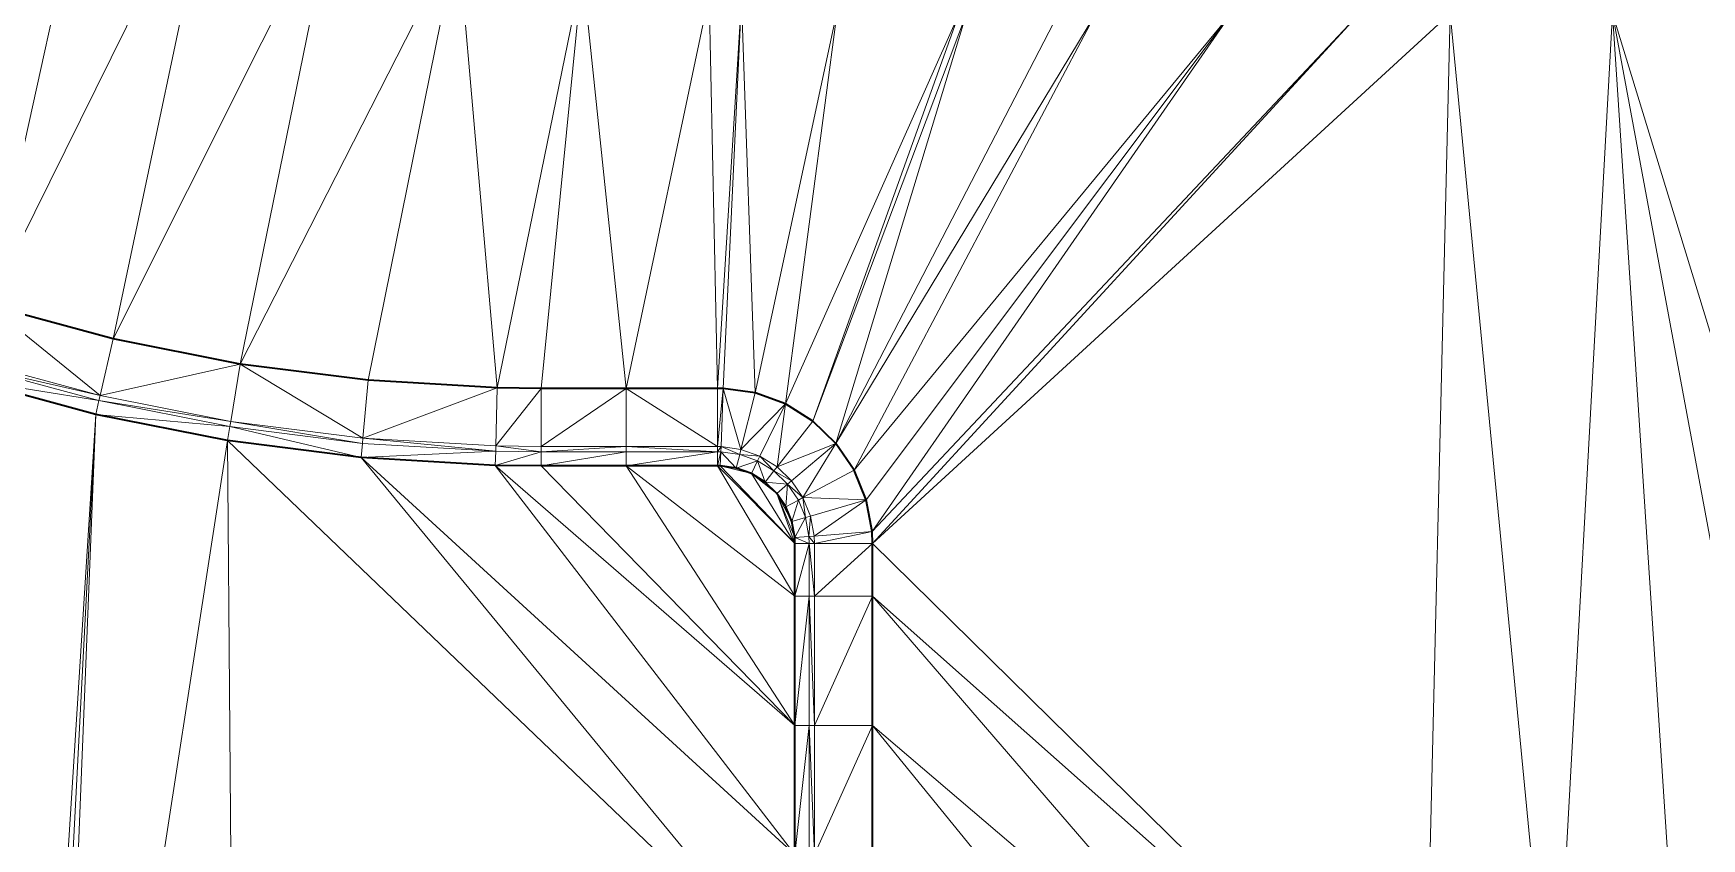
# Model space of a CAD drawing. Header units: metres. Extents: x 246428 to 246884, y 7418966 to 7419490.
# Drawn here: x 246622.78 to 246635.7, y 7419373.82 to 7419380.05 of the extents above; entities that cross this region are included whole.
import ezdxf

# ---------------------------------------------------------------- set-up
doc = ezdxf.new("R2010")
doc.units = ezdxf.units.M
doc.linetypes.add('blank name', pattern=[0])
doc.layers.add('_12D_UNMAPPED', color=7, linetype='Continuous')
for name, color, linetype, lineweight, true_color in [('KERB_BACK', 7, 'Continuous', 35, 0x5fd2ff), ('KERB_LINE', 7, 'Continuous', 18, 0xb9b9b9), ('KERB_LIP', 7, 'Continuous', 35, 0x5fd2ff), ('KERB_TOP', 7, 'Continuous', 18, 0xb9b9b9)]:
    doc.layers.add(name, color=color, linetype=linetype, lineweight=lineweight, true_color=true_color)

msp = doc.modelspace()

# ---------------------------------------------------------------- linework, layer by layer
at = {"layer": '_12D_UNMAPPED', "color": 3, "linetype": 'blank name', "lineweight": 0}
for points in [[(246622.493, 7419382.556, 33.599), (246623.333, 7419382.015, 33.604), (246620.572, 7419378.666, 33.522)], [(246623.333, 7419382.015, 33.604), (246621.492, 7419378.275, 33.53), (246620.572, 7419378.666, 33.522)], [(246623.333, 7419382.015, 33.604), (246622.437, 7419377.948, 33.542), (246621.492, 7419378.275, 33.53)], [(246623.333, 7419382.015, 33.604), (246623.333, 7419382.015, 33.604), (246621.492, 7419378.275, 33.53)], [(246623.333, 7419382.015, 33.604), (246624.213, 7419381.539, 33.609), (246622.437, 7419377.948, 33.542)], [(246624.213, 7419381.539, 33.609), (246623.402, 7419377.687, 33.554), (246622.437, 7419377.948, 33.542)], [(246624.213, 7419381.539, 33.609), (246625.126, 7419381.133, 33.614), (246623.402, 7419377.687, 33.554)], [(246625.126, 7419381.133, 33.614), (246624.383, 7419377.493, 33.561), (246623.402, 7419377.687, 33.554)], [(246625.126, 7419381.133, 33.614), (246626.068, 7419380.798, 33.619), (246624.383, 7419377.493, 33.561)], [(246626.068, 7419380.798, 33.619), (246625.375, 7419377.367, 33.575), (246624.383, 7419377.493, 33.561)], [(246626.068, 7419380.798, 33.619), (246626.373, 7419377.309, 33.584), (246625.375, 7419377.367, 33.575)], [(246626.068, 7419380.798, 33.619), (246627.033, 7419380.537, 33.624), (246626.373, 7419377.309, 33.584)], [(246627.033, 7419380.537, 33.624), (246626.715, 7419377.305, 33.586), (246626.373, 7419377.309, 33.584)], [(246626.715, 7419377.305, 33.586), (246627.033, 7419380.537, 33.624), (246627.373, 7419377.305, 33.593)], [(246627.033, 7419380.537, 33.624), (246628.015, 7419380.35, 33.629), (246627.373, 7419377.305, 33.593)], [(246628.015, 7419380.35, 33.629), (246628.079, 7419377.305, 33.601), (246627.373, 7419377.305, 33.593)], [(246628.015, 7419380.35, 33.629), (246628.266, 7419380.315, 33.63), (246628.079, 7419377.305, 33.601)], [(246628.266, 7419380.315, 33.63), (246628.123, 7419377.305, 33.602), (246628.079, 7419377.305, 33.601)], [(246628.266, 7419380.315, 33.63), (246628.37, 7419377.27, 33.604), (246628.123, 7419377.305, 33.602)], [(246628.266, 7419380.315, 33.63), (246629.009, 7419380.239, 33.638), (246628.37, 7419377.27, 33.604)], [(246629.009, 7419380.239, 33.638), (246628.605, 7419377.184, 33.605), (246628.37, 7419377.27, 33.604)], [(246629.009, 7419380.239, 33.638), (246629.949, 7419380.205, 33.647), (246628.605, 7419377.184, 33.605)], [(246629.949, 7419380.205, 33.647), (246628.816, 7419377.052, 33.606), (246628.605, 7419377.184, 33.605)], [(246629.949, 7419380.205, 33.647), (246630.008, 7419380.205, 33.648), (246628.816, 7419377.052, 33.606)], [(246630.008, 7419380.205, 33.648), (246628.996, 7419376.879, 33.605), (246628.816, 7419377.052, 33.606)], [(246630.008, 7419380.205, 33.648), (246630.719, 7419380.205, 33.655), (246628.996, 7419376.879, 33.605)], [(246630.719, 7419380.205, 33.655), (246630.719, 7419380.205, 33.655), (246628.996, 7419376.879, 33.605)], [(246631.008, 7419380.205, 33.658), (246629.137, 7419376.673, 33.604), (246628.996, 7419376.879, 33.605)], [(246630.719, 7419380.205, 33.655), (246631.008, 7419380.205, 33.658), (246628.996, 7419376.879, 33.605)], [(246631.008, 7419380.205, 33.658), (246632.055, 7419380.205, 33.668), (246629.137, 7419376.673, 33.604)], [(246632.055, 7419380.205, 33.668), (246629.231, 7419376.442, 33.602), (246629.137, 7419376.673, 33.604)], [(246631.008, 7419380.205, 33.658), (246631.008, 7419380.205, 33.658), (246629.137, 7419376.673, 33.604)], [(246632.055, 7419380.205, 33.668), (246629.276, 7419376.197, 33.601), (246629.231, 7419376.442, 33.602)], [(246632.055, 7419380.205, 33.668), (246632.055, 7419380.205, 33.668), (246629.231, 7419376.442, 33.602)], [(246633.049, 7419380.205, 33.678), (246629.28, 7419376.105, 33.6), (246629.276, 7419376.197, 33.601)], [(246632.055, 7419380.205, 33.668), (246633.049, 7419380.205, 33.678), (246629.276, 7419376.197, 33.601)], [(246633.752, 7419380.205, 33.685), (246633.552, 7419371.905, 33.6), (246629.28, 7419376.105, 33.6)], [(246633.049, 7419380.205, 33.678), (246633.752, 7419380.205, 33.685), (246629.28, 7419376.105, 33.6)], [(246634.552, 7419371.905, 33.611), (246633.552, 7419371.905, 33.6), (246633.752, 7419380.205, 33.685)], [(246634.552, 7419371.905, 33.611), (246633.752, 7419380.205, 33.685), (246635.008, 7419380.205, 33.699)], [(246635.552, 7419371.905, 33.622), (246634.552, 7419371.905, 33.611), (246635.008, 7419380.205, 33.699)], [(246636.552, 7419371.905, 33.634), (246635.552, 7419371.905, 33.622), (246635.008, 7419380.205, 33.699)], [(246637.552, 7419371.905, 33.648), (246635.008, 7419380.205, 33.699), (246640.008, 7419380.205, 33.768)], [(246637.552, 7419371.905, 33.648), (246636.552, 7419371.905, 33.634), (246635.008, 7419380.205, 33.699)], [(246622.437, 7419377.948, 33.542), (246623.3, 7419377.249, 33.529), (246622.305, 7419377.518, 33.517)], [(246622.437, 7419377.948, 33.542), (246623.402, 7419377.687, 33.554), (246623.3, 7419377.249, 33.529)], [(246623.402, 7419377.687, 33.554), (246624.383, 7419377.493, 33.561), (246623.3, 7419377.249, 33.529)], [(246622.305, 7419377.518, 33.517), (246623.3, 7419377.249, 33.529), (246622.293, 7419377.48, 33.667)], [(246622.293, 7419377.48, 33.667), (246623.291, 7419377.21, 33.679), (246622.261, 7419377.375, 33.667)], [(246623.3, 7419377.249, 33.529), (246623.291, 7419377.21, 33.679), (246622.293, 7419377.48, 33.667)], [(246624.383, 7419377.493, 33.561), (246624.311, 7419377.049, 33.536), (246623.3, 7419377.249, 33.529)], [(246624.383, 7419377.493, 33.561), (246625.333, 7419376.919, 33.55), (246624.311, 7419377.049, 33.536)], [(246624.383, 7419377.493, 33.561), (246625.375, 7419377.367, 33.575), (246625.333, 7419376.919, 33.55)], [(246623.291, 7419377.21, 33.679), (246623.266, 7419377.103, 33.679), (246622.261, 7419377.375, 33.667)], [(246623.266, 7419377.103, 33.679), (246622.682, 7419367.871, 34.34), (246622.261, 7419377.375, 33.667)], [(246625.375, 7419377.367, 33.575), (246626.373, 7419377.309, 33.584), (246625.333, 7419376.919, 33.55)], [(246626.373, 7419377.309, 33.584), (246626.362, 7419376.859, 33.559), (246625.333, 7419376.919, 33.55)], [(246626.373, 7419377.309, 33.584), (246626.715, 7419377.305, 33.586), (246626.362, 7419376.859, 33.559)], [(246626.715, 7419377.305, 33.586), (246626.715, 7419376.855, 33.561), (246626.362, 7419376.859, 33.559)], [(246626.715, 7419376.855, 33.561), (246627.373, 7419377.305, 33.593), (246627.373, 7419376.855, 33.568)], [(246626.715, 7419376.855, 33.561), (246626.715, 7419377.305, 33.586), (246627.373, 7419377.305, 33.593)], [(246627.373, 7419377.305, 33.593), (246628.079, 7419376.855, 33.576), (246627.373, 7419376.855, 33.568)], [(246627.373, 7419377.305, 33.593), (246628.079, 7419377.305, 33.601), (246628.079, 7419376.855, 33.576)], [(246628.123, 7419377.305, 33.602), (246628.107, 7419376.855, 33.577), (246628.079, 7419376.855, 33.576)], [(246628.079, 7419377.305, 33.601), (246628.123, 7419377.305, 33.602), (246628.079, 7419376.855, 33.576)], [(246628.123, 7419377.305, 33.602), (246628.261, 7419376.833, 33.579), (246628.107, 7419376.855, 33.577)], [(246628.123, 7419377.305, 33.602), (246628.37, 7419377.27, 33.604), (246628.261, 7419376.833, 33.579)], [(246628.37, 7419377.27, 33.604), (246628.605, 7419377.184, 33.605), (246628.261, 7419376.833, 33.579)], [(246623.291, 7419377.21, 33.679), (246624.305, 7419377.01, 33.686), (246623.266, 7419377.103, 33.679)], [(246623.3, 7419377.249, 33.529), (246624.311, 7419377.049, 33.536), (246623.291, 7419377.21, 33.679)], [(246624.311, 7419377.049, 33.536), (246624.305, 7419377.01, 33.686), (246623.291, 7419377.21, 33.679)], [(246628.605, 7419377.184, 33.605), (246628.408, 7419376.78, 33.58), (246628.261, 7419376.833, 33.579)], [(246628.605, 7419377.184, 33.605), (246628.54, 7419376.697, 33.581), (246628.408, 7419376.78, 33.58)], [(246628.605, 7419377.184, 33.605), (246628.816, 7419377.052, 33.606), (246628.54, 7419376.697, 33.581)], [(246622.788, 7419367.896, 34.34), (246622.682, 7419367.871, 34.34), (246623.266, 7419377.103, 33.679)], [(246622.898, 7419367.905, 34.34), (246622.788, 7419367.896, 34.34), (246623.266, 7419377.103, 33.679)], [(246624.287, 7419376.901, 33.686), (246622.898, 7419367.905, 34.34), (246623.266, 7419377.103, 33.679)], [(246624.305, 7419377.01, 33.686), (246624.287, 7419376.901, 33.686), (246623.266, 7419377.103, 33.679)], [(246624.305, 7419377.01, 33.686), (246625.32, 7419376.77, 33.7), (246624.287, 7419376.901, 33.686)], [(246624.311, 7419377.049, 33.536), (246625.33, 7419376.879, 33.7), (246624.305, 7419377.01, 33.686)], [(246624.305, 7419377.01, 33.686), (246625.33, 7419376.879, 33.7), (246625.32, 7419376.77, 33.7)], [(246624.311, 7419377.049, 33.536), (246625.333, 7419376.919, 33.55), (246625.33, 7419376.879, 33.7)], [(246628.816, 7419377.052, 33.606), (246628.996, 7419376.879, 33.605), (246628.54, 7419376.697, 33.581)], [(246624.359, 7419367.905, 34.35), (246622.898, 7419367.905, 34.34), (246624.287, 7419376.901, 33.686)], [(246628.679, 7419372.697, 33.692), (246624.359, 7419367.905, 34.35), (246624.287, 7419376.901, 33.686)], [(246625.32, 7419376.77, 33.7), (246628.679, 7419372.697, 33.692), (246624.287, 7419376.901, 33.686)], [(246625.33, 7419376.879, 33.7), (246626.362, 7419376.819, 33.709), (246625.32, 7419376.77, 33.7)], [(246625.333, 7419376.919, 33.55), (246626.362, 7419376.819, 33.709), (246625.33, 7419376.879, 33.7)], [(246625.333, 7419376.919, 33.55), (246626.362, 7419376.859, 33.559), (246626.362, 7419376.819, 33.709)], [(246628.996, 7419376.879, 33.605), (246628.653, 7419376.589, 33.58), (246628.54, 7419376.697, 33.581)], [(246628.996, 7419376.879, 33.605), (246628.74, 7419376.46, 33.579), (246628.653, 7419376.589, 33.58)], [(246628.996, 7419376.879, 33.605), (246629.137, 7419376.673, 33.604), (246628.74, 7419376.46, 33.579)], [(246626.362, 7419376.819, 33.709), (246626.359, 7419376.709, 33.709), (246625.32, 7419376.77, 33.7)], [(246628.679, 7419373.697, 33.702), (246628.679, 7419372.697, 33.692), (246625.32, 7419376.77, 33.7)], [(246626.359, 7419376.709, 33.709), (246628.679, 7419373.697, 33.702), (246625.32, 7419376.77, 33.7)], [(246626.362, 7419376.819, 33.709), (246626.715, 7419376.815, 33.711), (246626.359, 7419376.709, 33.709)], [(246626.715, 7419376.815, 33.711), (246626.715, 7419376.705, 33.711), (246626.359, 7419376.709, 33.709)], [(246626.362, 7419376.859, 33.559), (246626.715, 7419376.815, 33.711), (246626.362, 7419376.819, 33.709)], [(246626.362, 7419376.859, 33.559), (246626.715, 7419376.855, 33.561), (246626.715, 7419376.815, 33.711)], [(246626.715, 7419376.815, 33.711), (246626.715, 7419376.855, 33.561), (246627.373, 7419376.855, 33.568)], [(246626.715, 7419376.815, 33.711), (246627.373, 7419376.855, 33.568), (246627.373, 7419376.815, 33.718)], [(246626.715, 7419376.705, 33.711), (246626.715, 7419376.815, 33.711), (246627.373, 7419376.815, 33.718)], [(246626.715, 7419376.705, 33.711), (246627.373, 7419376.815, 33.718), (246627.373, 7419376.705, 33.718)], [(246627.373, 7419376.855, 33.568), (246628.079, 7419376.815, 33.726), (246627.373, 7419376.815, 33.718)], [(246627.373, 7419376.855, 33.568), (246628.079, 7419376.855, 33.576), (246628.079, 7419376.815, 33.726)], [(246627.373, 7419376.815, 33.718), (246628.079, 7419376.815, 33.726), (246627.373, 7419376.705, 33.718)], [(246628.079, 7419376.815, 33.726), (246628.079, 7419376.705, 33.726), (246627.373, 7419376.705, 33.718)], [(246628.107, 7419376.855, 33.577), (246628.105, 7419376.815, 33.727), (246628.079, 7419376.815, 33.726)], [(246628.079, 7419376.855, 33.576), (246628.107, 7419376.855, 33.577), (246628.079, 7419376.815, 33.726)], [(246628.105, 7419376.815, 33.727), (246628.101, 7419376.705, 33.727), (246628.079, 7419376.705, 33.726)], [(246628.079, 7419376.815, 33.726), (246628.105, 7419376.815, 33.727), (246628.079, 7419376.705, 33.726)], [(246628.105, 7419376.815, 33.727), (246628.225, 7419376.687, 33.729), (246628.101, 7419376.705, 33.727)], [(246628.107, 7419376.855, 33.577), (246628.251, 7419376.794, 33.729), (246628.105, 7419376.815, 33.727)], [(246628.105, 7419376.815, 33.727), (246628.251, 7419376.794, 33.729), (246628.225, 7419376.687, 33.729)], [(246628.107, 7419376.855, 33.577), (246628.261, 7419376.833, 33.579), (246628.251, 7419376.794, 33.729)], [(246628.251, 7419376.794, 33.729), (246628.39, 7419376.744, 33.73), (246628.225, 7419376.687, 33.729)], [(246628.39, 7419376.744, 33.73), (246628.342, 7419376.645, 33.73), (246628.225, 7419376.687, 33.729)], [(246628.261, 7419376.833, 33.579), (246628.408, 7419376.78, 33.58), (246628.251, 7419376.794, 33.729)], [(246628.408, 7419376.78, 33.58), (246628.39, 7419376.744, 33.73), (246628.251, 7419376.794, 33.729)], [(246628.39, 7419376.744, 33.73), (246628.448, 7419376.579, 33.731), (246628.342, 7419376.645, 33.73)], [(246628.408, 7419376.78, 33.58), (246628.516, 7419376.666, 33.731), (246628.39, 7419376.744, 33.73)], [(246628.39, 7419376.744, 33.73), (246628.516, 7419376.666, 33.731), (246628.448, 7419376.579, 33.731)], [(246628.408, 7419376.78, 33.58), (246628.54, 7419376.697, 33.581), (246628.516, 7419376.666, 33.731)], [(246626.715, 7419376.705, 33.711), (246628.679, 7419374.697, 33.711), (246626.359, 7419376.709, 33.709)], [(246628.679, 7419374.697, 33.711), (246628.679, 7419373.697, 33.702), (246626.359, 7419376.709, 33.709)], [(246628.679, 7419374.697, 33.711), (246626.715, 7419376.705, 33.711), (246627.373, 7419376.705, 33.718)], [(246628.079, 7419376.705, 33.726), (246628.679, 7419375.697, 33.721), (246627.373, 7419376.705, 33.718)], [(246628.679, 7419375.697, 33.721), (246628.679, 7419374.697, 33.711), (246627.373, 7419376.705, 33.718)], [(246628.101, 7419376.705, 33.727), (246628.679, 7419376.105, 33.725), (246628.079, 7419376.705, 33.726)], [(246628.679, 7419376.105, 33.725), (246628.679, 7419375.697, 33.721), (246628.079, 7419376.705, 33.726)], [(246628.225, 7419376.687, 33.729), (246628.342, 7419376.645, 33.73), (246628.101, 7419376.705, 33.727)], [(246628.342, 7419376.645, 33.73), (246628.679, 7419376.105, 33.725), (246628.101, 7419376.705, 33.727)], [(246628.448, 7419376.579, 33.731), (246628.538, 7419376.492, 33.73), (246628.342, 7419376.645, 33.73)], [(246628.538, 7419376.492, 33.73), (246628.679, 7419376.105, 33.725), (246628.342, 7419376.645, 33.73)], [(246628.516, 7419376.666, 33.731), (246628.622, 7419376.563, 33.73), (246628.448, 7419376.579, 33.731)], [(246628.54, 7419376.697, 33.581), (246628.653, 7419376.589, 33.58), (246628.516, 7419376.666, 33.731)], [(246628.653, 7419376.589, 33.58), (246628.622, 7419376.563, 33.73), (246628.516, 7419376.666, 33.731)], [(246629.137, 7419376.673, 33.604), (246629.231, 7419376.442, 33.602), (246628.74, 7419376.46, 33.579)], [(246628.622, 7419376.563, 33.73), (246628.538, 7419376.492, 33.73), (246628.448, 7419376.579, 33.731)], [(246628.622, 7419376.563, 33.73), (246628.608, 7419376.389, 33.729), (246628.538, 7419376.492, 33.73)], [(246628.655, 7419376.274, 33.727), (246628.678, 7419376.151, 33.726), (246628.538, 7419376.492, 33.73)], [(246628.608, 7419376.389, 33.729), (246628.655, 7419376.274, 33.727), (246628.538, 7419376.492, 33.73)], [(246628.678, 7419376.151, 33.726), (246628.679, 7419376.105, 33.725), (246628.538, 7419376.492, 33.73)], [(246628.622, 7419376.563, 33.73), (246628.705, 7419376.441, 33.729), (246628.608, 7419376.389, 33.729)], [(246628.653, 7419376.589, 33.58), (246628.74, 7419376.46, 33.579), (246628.622, 7419376.563, 33.73)], [(246628.74, 7419376.46, 33.579), (246628.705, 7419376.441, 33.729), (246628.622, 7419376.563, 33.73)], [(246628.705, 7419376.441, 33.729), (246628.655, 7419376.274, 33.727), (246628.608, 7419376.389, 33.729)], [(246628.705, 7419376.441, 33.729), (246628.761, 7419376.305, 33.727), (246628.655, 7419376.274, 33.727)], [(246628.74, 7419376.46, 33.579), (246628.761, 7419376.305, 33.727), (246628.705, 7419376.441, 33.729)], [(246629.231, 7419376.442, 33.602), (246628.799, 7419376.316, 33.577), (246628.74, 7419376.46, 33.579)], [(246628.74, 7419376.46, 33.579), (246628.799, 7419376.316, 33.577), (246628.761, 7419376.305, 33.727)], [(246629.231, 7419376.442, 33.602), (246628.827, 7419376.162, 33.576), (246628.799, 7419376.316, 33.577)], [(246629.231, 7419376.442, 33.602), (246629.276, 7419376.197, 33.601), (246628.827, 7419376.162, 33.576)], [(246628.761, 7419376.305, 33.727), (246628.678, 7419376.151, 33.726), (246628.655, 7419376.274, 33.727)], [(246628.761, 7419376.305, 33.727), (246628.787, 7419376.159, 33.726), (246628.678, 7419376.151, 33.726)], [(246628.799, 7419376.316, 33.577), (246628.787, 7419376.159, 33.726), (246628.761, 7419376.305, 33.727)], [(246628.799, 7419376.316, 33.577), (246628.827, 7419376.162, 33.576), (246628.787, 7419376.159, 33.726)], [(246628.787, 7419376.159, 33.726), (246628.79, 7419376.105, 33.725), (246628.678, 7419376.151, 33.726)], [(246628.79, 7419376.105, 33.725), (246628.679, 7419376.105, 33.725), (246628.678, 7419376.151, 33.726)], [(246628.79, 7419376.105, 33.725), (246628.679, 7419375.697, 33.721), (246628.679, 7419376.105, 33.725)], [(246628.79, 7419376.105, 33.725), (246628.79, 7419375.697, 33.721), (246628.679, 7419375.697, 33.721)], [(246628.827, 7419376.162, 33.576), (246628.829, 7419376.105, 33.575), (246628.787, 7419376.159, 33.726)], [(246628.829, 7419376.105, 33.575), (246628.79, 7419376.105, 33.725), (246628.787, 7419376.159, 33.726)], [(246628.829, 7419376.105, 33.575), (246628.829, 7419375.697, 33.571), (246628.79, 7419376.105, 33.725)], [(246628.829, 7419375.697, 33.571), (246628.79, 7419375.697, 33.721), (246628.79, 7419376.105, 33.725)], [(246629.276, 7419376.197, 33.601), (246628.829, 7419376.105, 33.575), (246628.827, 7419376.162, 33.576)], [(246629.276, 7419376.197, 33.601), (246629.28, 7419376.105, 33.6), (246628.829, 7419376.105, 33.575)], [(246629.28, 7419376.105, 33.6), (246628.829, 7419375.697, 33.571), (246628.829, 7419376.105, 33.575)], [(246629.28, 7419376.105, 33.6), (246629.28, 7419375.697, 33.596), (246628.829, 7419375.697, 33.571)], [(246633.552, 7419371.905, 33.6), (246629.28, 7419375.697, 33.596), (246629.28, 7419376.105, 33.6)], [(246628.79, 7419374.697, 33.711), (246628.679, 7419374.697, 33.711), (246628.79, 7419375.697, 33.721)], [(246628.79, 7419375.697, 33.721), (246628.679, 7419374.697, 33.711), (246628.679, 7419375.697, 33.721)], [(246628.829, 7419374.697, 33.561), (246628.79, 7419374.697, 33.711), (246628.79, 7419375.697, 33.721)], [(246628.829, 7419375.697, 33.571), (246628.829, 7419374.697, 33.561), (246628.79, 7419375.697, 33.721)], [(246629.28, 7419374.697, 33.586), (246628.829, 7419374.697, 33.561), (246629.28, 7419375.697, 33.596)], [(246629.28, 7419375.697, 33.596), (246628.829, 7419374.697, 33.561), (246628.829, 7419375.697, 33.571)], [(246633.552, 7419371.905, 33.6), (246632.552, 7419371.905, 33.59), (246629.28, 7419375.697, 33.596)], [(246632.552, 7419371.905, 33.59), (246629.28, 7419374.697, 33.586), (246629.28, 7419375.697, 33.596)], [(246628.79, 7419374.697, 33.711), (246628.679, 7419373.697, 33.702), (246628.679, 7419374.697, 33.711)], [(246628.79, 7419374.697, 33.711), (246628.79, 7419373.697, 33.702), (246628.679, 7419373.697, 33.702)], [(246628.829, 7419373.697, 33.552), (246628.79, 7419373.697, 33.702), (246628.79, 7419374.697, 33.711)], [(246628.829, 7419374.697, 33.561), (246628.829, 7419373.697, 33.552), (246628.79, 7419374.697, 33.711)], [(246629.28, 7419374.697, 33.586), (246629.28, 7419373.697, 33.577), (246628.829, 7419373.697, 33.552)], [(246629.28, 7419374.697, 33.586), (246628.829, 7419373.697, 33.552), (246628.829, 7419374.697, 33.561)], [(246631.552, 7419371.905, 33.58), (246629.28, 7419373.697, 33.577), (246629.28, 7419374.697, 33.586)], [(246632.552, 7419371.905, 33.59), (246631.552, 7419371.905, 33.58), (246629.28, 7419374.697, 33.586)]]:
    msp.add_3dface(points, dxfattribs=at)
at = {"layer": 'KERB_BACK'}
msp.add_polyline3d([(246628.679, 7419373.697, 33.702), (246628.679, 7419374.697, 33.711), (246628.679, 7419375.697, 33.721), (246628.679, 7419376.105, 33.725), (246628.678, 7419376.151, 33.726), (246628.655, 7419376.274, 33.727), (246628.608, 7419376.389, 33.729), (246628.538, 7419376.492, 33.73), (246628.448, 7419376.579, 33.731), (246628.342, 7419376.645, 33.73), (246628.225, 7419376.687, 33.729), (246628.101, 7419376.705, 33.727), (246628.079, 7419376.705, 33.726), (246627.373, 7419376.705, 33.718), (246626.715, 7419376.705, 33.711), (246626.359, 7419376.709, 33.709), (246625.32, 7419376.77, 33.7), (246624.287, 7419376.901, 33.686), (246623.266, 7419377.103, 33.679), (246622.261, 7419377.375, 33.667)], dxfattribs=at)
at = {"layer": 'KERB_LINE'}
msp.add_polyline3d([(246628.829, 7419373.697, 33.552), (246628.829, 7419374.697, 33.561), (246628.829, 7419375.697, 33.571), (246628.829, 7419376.105, 33.575), (246628.827, 7419376.162, 33.576), (246628.799, 7419376.316, 33.577), (246628.74, 7419376.46, 33.579), (246628.653, 7419376.589, 33.58), (246628.54, 7419376.697, 33.581), (246628.408, 7419376.78, 33.58), (246628.261, 7419376.833, 33.579), (246628.107, 7419376.855, 33.577), (246628.079, 7419376.855, 33.576), (246627.373, 7419376.855, 33.568), (246626.715, 7419376.855, 33.561), (246626.362, 7419376.859, 33.559), (246625.333, 7419376.919, 33.55), (246624.311, 7419377.049, 33.536), (246623.3, 7419377.249, 33.529), (246622.305, 7419377.518, 33.517)], dxfattribs=at)
at = {"layer": 'KERB_LIP'}
msp.add_polyline3d([(246629.28, 7419373.697, 33.577), (246629.28, 7419374.697, 33.586), (246629.28, 7419375.697, 33.596), (246629.28, 7419376.105, 33.6), (246629.276, 7419376.197, 33.601), (246629.231, 7419376.442, 33.602), (246629.137, 7419376.673, 33.604), (246628.996, 7419376.879, 33.605), (246628.816, 7419377.052, 33.606), (246628.605, 7419377.184, 33.605), (246628.37, 7419377.27, 33.604), (246628.123, 7419377.305, 33.602), (246628.079, 7419377.305, 33.601), (246627.373, 7419377.305, 33.593), (246626.715, 7419377.305, 33.586), (246626.373, 7419377.309, 33.584), (246625.375, 7419377.367, 33.575), (246624.383, 7419377.493, 33.561), (246623.402, 7419377.687, 33.554), (246622.437, 7419377.948, 33.542)], dxfattribs=at)
at = {"layer": 'KERB_TOP'}
msp.add_polyline3d([(246628.79, 7419373.697, 33.702), (246628.79, 7419374.697, 33.711), (246628.79, 7419375.697, 33.721), (246628.79, 7419376.105, 33.725), (246628.787, 7419376.159, 33.726), (246628.761, 7419376.305, 33.727), (246628.705, 7419376.441, 33.729), (246628.622, 7419376.563, 33.73), (246628.516, 7419376.666, 33.731), (246628.39, 7419376.744, 33.73), (246628.251, 7419376.794, 33.729), (246628.105, 7419376.815, 33.727), (246628.079, 7419376.815, 33.726), (246627.373, 7419376.815, 33.718), (246626.715, 7419376.815, 33.711), (246626.362, 7419376.819, 33.709), (246625.33, 7419376.879, 33.7), (246624.305, 7419377.01, 33.686), (246623.291, 7419377.21, 33.679), (246622.293, 7419377.48, 33.667)], dxfattribs=at)

doc.saveas('drawing.dxf')
